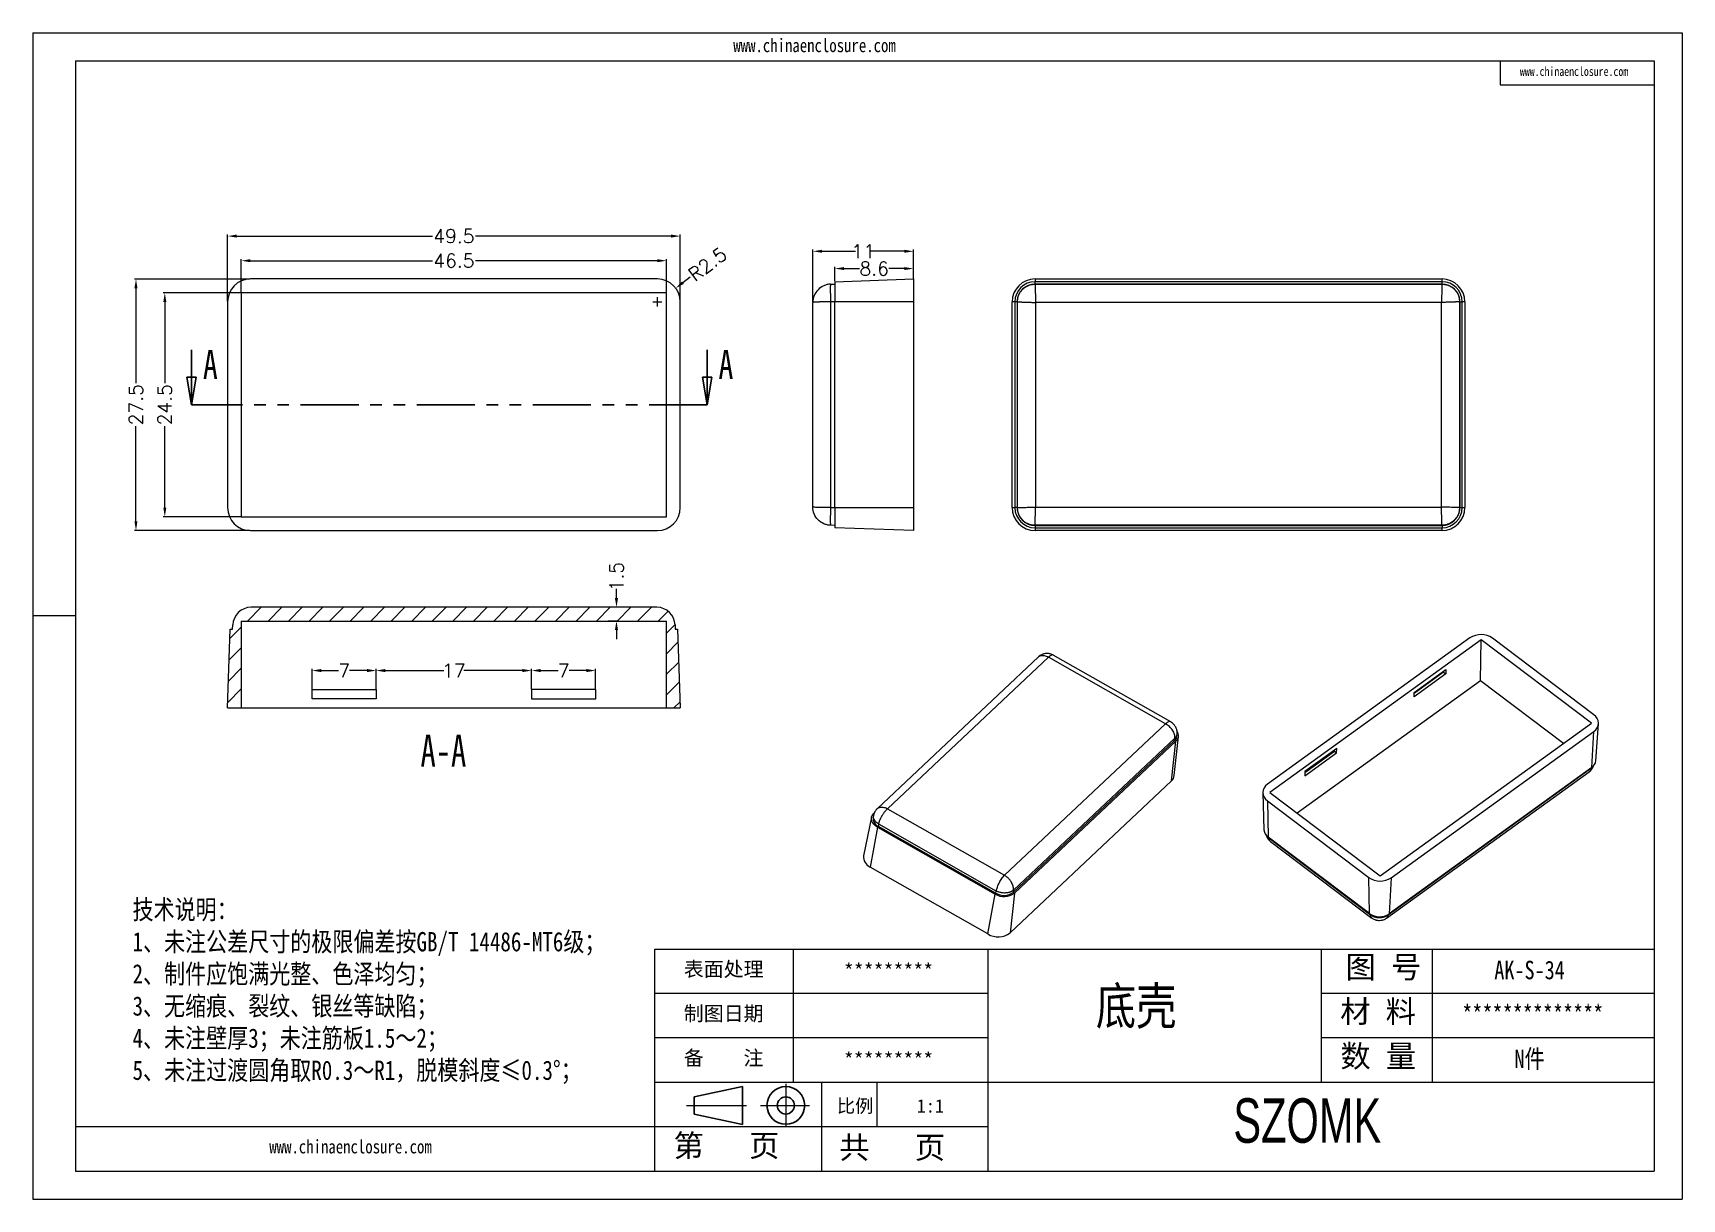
# Model space of a CAD drawing. Header units: inches. Extents: x 2844 to 3230, y 889 to 1017.
# Drawn here: x 2844.2 to 3024.5, y 889.4 to 1016.9 of the extents above; entities that cross this region are included whole.
import ezdxf

# ---------------------------------------------------------------- set-up
doc = ezdxf.new("R2010")
doc.units = ezdxf.units.IN
doc.linetypes.add('CENTER2', pattern=[28.575, 19.05, -3.175, 3.175, -3.175])
doc.linetypes.add('PHANTOM', pattern=[12.7, 6.35, -1.27, 1.27, -1.27, 1.27, -1.27])
doc.layers.add('文字', color=81, linetype='Continuous')
for name, color, linetype, lineweight in [('粗实线', 7, 'Continuous', 30), ('细实线', 3, 'Continuous', 9), ('细点划线', 2, 'CENTER2', 9)]:
    doc.layers.add(name, color=color, linetype=linetype, lineweight=lineweight)
doc.styles.add('SLDTEXTSTYLE0', font='TXT', dxfattribs={"width": 0.75})
doc.styles.add('SLDTEXTSTYLE3', font='TXT', dxfattribs={"width": 0.7})
doc.styles.get("Standard").update_dxf_attribs({"font": 'txt', "bigfont": 'gbcbig.shx'})
doc.styles.add('宋体', font='', dxfattribs={"width": 0.8, "height": 3.5})
doc.styles.add('长仿宋', font='', dxfattribs={"width": 0.7, "height": 4})
doc.styles.get('宋体').set_extended_font_data('SimSun')
doc.styles.get('长仿宋').set_extended_font_data('SimSun')
doc.dimstyles.new('1.5', dxfattribs={"dimtxt": 1.5, "dimasz": 1, "dimexe": 0.18, "dimexo": 0.0625, "dimgap": 0.1, "dimtad": 0, "dimzin": 12, "dimdsep": 46, "dimtxsty": 'Standard', "dimcen": 0.5, "dimclrd": 3, "dimclre": 3, "dimadec": 0, "dimazin": 0, "dimtfac": 1, "dimtofl": 0, "dimtmove": 0, "dimatfit": 3, "dimfxl": 1, "dimtolj": 1, "dimtzin": 0, "dimarcsym": 0})

# ---------------------------------------------------------------- blocks, each defined once
blk = doc.blocks.new('_CLOSED')
at = {"color": 0, "linetype": 'ByBlock', "lineweight": -2}
for p, q in [((-1, 0.166667), (0, 0)), ((-1, 0.166667), (-1, -0.166667)), ((0, 0), (-1, -0.166667)), ((0, 0), (-1, 0))]:
    blk.add_line(p, q, dxfattribs=at)
blk = doc.blocks.new('*D158')
at = {"color": 3, "lineweight": -2}
for p, q in [((2865.49, 987.6), (2865.49, 994.9)), ((2866.49, 994.72), (2887.89, 994.72)), ((2913.99, 994.72), (2892.59, 994.72)), ((2914.99, 987.6), (2914.99, 994.9))]:
    blk.add_line(p, q, dxfattribs=at)
at = {"color": 3}
for points in [[(2866.49, 994.89), (2866.49, 994.56), (2865.49, 994.72)], [(2913.99, 994.89), (2913.99, 994.56), (2914.99, 994.72)]]:
    blk.add_solid(points, dxfattribs=at)
at = {"layer": 'Defpoints', "color": 0}
for p in [(2914.99, 994.72), (2865.49, 987.53), (2914.99, 987.53)]:
    blk.add_point(p, dxfattribs=at)
at = {"color": 0, "insert": (2890.24, 994.72), "char_height": 1.5, "attachment_point": 5}
blk.add_mtext('\\A1;49.5', dxfattribs=at)
blk = doc.blocks.new('*D159')
at = {"color": 3, "lineweight": -2}
for p, q in [((2866.99, 988.6), (2866.99, 992.21)), ((2867.99, 992.03), (2887.89, 992.03)), ((2912.49, 992.03), (2892.59, 992.03)), ((2913.49, 988.6), (2913.49, 992.21))]:
    blk.add_line(p, q, dxfattribs=at)
at = {"color": 3}
for points in [[(2867.99, 992.2), (2867.99, 991.87), (2866.99, 992.03)], [(2912.49, 992.2), (2912.49, 991.87), (2913.49, 992.03)]]:
    blk.add_solid(points, dxfattribs=at)
at = {"layer": 'Defpoints', "color": 0}
for p in [(2913.49, 992.03), (2866.99, 988.53), (2913.49, 988.53)]:
    blk.add_point(p, dxfattribs=at)
at = {"color": 0, "insert": (2890.24, 992.03), "char_height": 1.5, "attachment_point": 5}
blk.add_mtext('\\A1;46.5', dxfattribs=at)
blk = doc.blocks.new('*D160')
at = {"color": 3, "lineweight": -2}
for p, q in [((2866.93, 988.53), (2858.45, 988.53)), ((2858.63, 987.53), (2858.63, 978.63)), ((2858.63, 965.03), (2858.63, 973.93)), ((2866.93, 964.03), (2858.45, 964.03))]:
    blk.add_line(p, q, dxfattribs=at)
at = {"color": 3}
for points in [[(2858.47, 987.53), (2858.8, 987.53), (2858.63, 988.53)], [(2858.47, 965.03), (2858.8, 965.03), (2858.63, 964.03)]]:
    blk.add_solid(points, dxfattribs=at)
at = {"layer": 'Defpoints', "color": 0}
for p in [(2866.99, 988.53), (2858.63, 964.03), (2866.99, 964.03)]:
    blk.add_point(p, dxfattribs=at)
at = {"color": 0, "insert": (2858.63, 976.28), "char_height": 1.5, "attachment_point": 5, "rotation": 90}
blk.add_mtext('\\A1;24.5', dxfattribs=at)
blk = doc.blocks.new('*D161')
at = {"color": 3, "lineweight": -2}
for p, q in [((2867.93, 990.03), (2855.3, 990.03)), ((2855.48, 989.03), (2855.48, 978.63)), ((2855.48, 963.53), (2855.48, 973.93)), ((2867.93, 962.53), (2855.3, 962.53))]:
    blk.add_line(p, q, dxfattribs=at)
at = {"color": 3}
for points in [[(2855.31, 989.03), (2855.64, 989.03), (2855.48, 990.03)], [(2855.31, 963.53), (2855.64, 963.53), (2855.48, 962.53)]]:
    blk.add_solid(points, dxfattribs=at)
at = {"layer": 'Defpoints', "color": 0}
for p in [(2855.48, 990.03), (2867.99, 990.03), (2867.99, 962.53)]:
    blk.add_point(p, dxfattribs=at)
at = {"color": 0, "insert": (2855.48, 976.28), "char_height": 1.5, "attachment_point": 5, "rotation": 90}
blk.add_mtext('\\A1;27.5', dxfattribs=at)
blk = doc.blocks.new('*D163')
at = {"color": 3, "lineweight": -2}
for p, q in [((2916.09, 990.23), (2915.29, 989.63)), ((2911.99, 987.53), (2912.99, 987.53)), ((2912.49, 987.03), (2912.49, 988.03))]:
    blk.add_line(p, q, dxfattribs=at)
at = {"color": 3}
blk.add_solid([(2915.19, 989.77), (2915.39, 989.5), (2914.49, 989.03)], dxfattribs=at)
at = {"layer": 'Defpoints', "color": 0}
for p in [(2914.49, 989.03), (2912.49, 987.53)]:
    blk.add_point(p, dxfattribs=at)
at = {"color": 0, "insert": (2917.97, 991.64), "char_height": 1.5, "attachment_point": 5, "rotation": 36.8891}
blk.add_mtext('\\A1;R2.5', dxfattribs=at)
blk = doc.blocks.new('*D164')
at = {"color": 3, "lineweight": -2}
for p, q in [((2929.5, 987.53), (2929.5, 993.24)), ((2930.5, 993.06), (2934.15, 993.06)), ((2939.5, 993.06), (2935.85, 993.06)), ((2940.5, 990.1), (2940.5, 993.24))]:
    blk.add_line(p, q, dxfattribs=at)
at = {"color": 3}
for points in [[(2930.5, 993.23), (2930.5, 992.9), (2929.5, 993.06)], [(2939.5, 993.23), (2939.5, 992.9), (2940.5, 993.06)]]:
    blk.add_solid(points, dxfattribs=at)
at = {"layer": 'Defpoints', "color": 0}
for p in [(2940.5, 993.06), (2940.5, 990.03), (2929.5, 987.47)]:
    blk.add_point(p, dxfattribs=at)
at = {"color": 0, "insert": (2935, 993.06), "char_height": 1.5, "attachment_point": 5}
blk.add_mtext('\\A1;11', dxfattribs=at)
blk = doc.blocks.new('*D165')
at = {"color": 3, "lineweight": -2}
for p, q in [((2931.9, 989.8), (2931.9, 991.35)), ((2932.9, 991.17), (2934.6, 991.17)), ((2939.5, 991.17), (2937.8, 991.17)), ((2940.5, 990.1), (2940.5, 991.35))]:
    blk.add_line(p, q, dxfattribs=at)
at = {"color": 3}
for points in [[(2932.9, 991.34), (2932.9, 991.01), (2931.9, 991.17)], [(2939.5, 991.34), (2939.5, 991.01), (2940.5, 991.17)]]:
    blk.add_solid(points, dxfattribs=at)
at = {"layer": 'Defpoints', "color": 0}
for p in [(2931.9, 991.17), (2940.5, 990.03), (2931.9, 989.73)]:
    blk.add_point(p, dxfattribs=at)
at = {"color": 0, "insert": (2936.2, 991.17), "char_height": 1.5, "attachment_point": 5}
blk.add_mtext('\\A1;8.6', dxfattribs=at)
blk = doc.blocks.new('*D166')
at = {"color": 3, "lineweight": -2}
for p, q in [((2881.74, 945.2), (2881.74, 947.4)), ((2882.74, 947.22), (2889.14, 947.22)), ((2897.74, 947.22), (2891.34, 947.22)), ((2898.74, 945.2), (2898.74, 947.4))]:
    blk.add_line(p, q, dxfattribs=at)
at = {"color": 3}
for points in [[(2882.74, 947.39), (2882.74, 947.05), (2881.74, 947.22)], [(2897.74, 947.39), (2897.74, 947.05), (2898.74, 947.22)]]:
    blk.add_solid(points, dxfattribs=at)
at = {"layer": 'Defpoints', "color": 0}
for p in [(2898.74, 947.22), (2881.74, 945.14), (2898.74, 945.14)]:
    blk.add_point(p, dxfattribs=at)
at = {"color": 0, "insert": (2890.24, 947.22), "char_height": 1.5, "attachment_point": 5}
blk.add_mtext('\\A1;17', dxfattribs=at)
blk = doc.blocks.new('*D167')
at = {"color": 3, "lineweight": -2}
for p, q in [((2874.74, 945.2), (2874.74, 947.4)), ((2875.74, 947.22), (2877.64, 947.22)), ((2880.74, 947.22), (2878.84, 947.22)), ((2881.74, 945.2), (2881.74, 947.4))]:
    blk.add_line(p, q, dxfattribs=at)
at = {"color": 3}
for points in [[(2875.74, 947.39), (2875.74, 947.05), (2874.74, 947.22)], [(2880.74, 947.39), (2880.74, 947.05), (2881.74, 947.22)]]:
    blk.add_solid(points, dxfattribs=at)
at = {"layer": 'Defpoints', "color": 0}
for p in [(2874.74, 947.22), (2874.74, 945.14), (2881.74, 945.14)]:
    blk.add_point(p, dxfattribs=at)
at = {"color": 0, "insert": (2878.24, 947.22), "char_height": 1.5, "attachment_point": 5}
blk.add_mtext('\\A1;7', dxfattribs=at)
blk = doc.blocks.new('*D168')
at = {"color": 3, "lineweight": -2}
for p, q in [((2898.74, 945.2), (2898.74, 947.4)), ((2899.74, 947.22), (2901.64, 947.22)), ((2904.74, 947.22), (2902.84, 947.22)), ((2905.74, 945.2), (2905.74, 947.4))]:
    blk.add_line(p, q, dxfattribs=at)
at = {"color": 3}
for points in [[(2899.74, 947.39), (2899.74, 947.05), (2898.74, 947.22)], [(2904.74, 947.39), (2904.74, 947.05), (2905.74, 947.22)]]:
    blk.add_solid(points, dxfattribs=at)
at = {"layer": 'Defpoints', "color": 0}
for p in [(2905.74, 947.22), (2898.74, 945.14), (2905.74, 945.14)]:
    blk.add_point(p, dxfattribs=at)
at = {"color": 0, "insert": (2902.24, 947.22), "char_height": 1.5, "attachment_point": 5}
blk.add_mtext('\\A1;7', dxfattribs=at)
blk = doc.blocks.new('*D169')
at = {"color": 3, "lineweight": -2}
for p, q in [((2908.02, 955.14), (2908.02, 956.14)), ((2907.96, 954.14), (2907.84, 954.14)), ((2907.12, 952.64), (2908.2, 952.64)), ((2908.02, 951.64), (2908.02, 950.64))]:
    blk.add_line(p, q, dxfattribs=at)
at = {"color": 3}
for points in [[(2907.85, 955.14), (2908.19, 955.14), (2908.02, 954.14)], [(2907.85, 951.64), (2908.19, 951.64), (2908.02, 952.64)]]:
    blk.add_solid(points, dxfattribs=at)
at = {"layer": 'Defpoints', "color": 0}
for p in [(2908.02, 954.14), (2908.02, 954.14), (2907.06, 952.64)]:
    blk.add_point(p, dxfattribs=at)
at = {"color": 0, "insert": (2908.02, 957.49), "char_height": 1.5, "attachment_point": 5, "rotation": 90}
blk.add_mtext('\\A1;1.5', dxfattribs=at)

msp = doc.modelspace()

# ---------------------------------------------------------------- hatches: boundary and pattern name
at = {"linetype": 'Continuous', "lineweight": 0}
h = msp.add_hatch(dxfattribs=at)
h.set_pattern_fill('ANSI31', color=4, scale=0.5, style=0)
edge = h.paths.add_edge_path(flags=0)
edge.add_arc((2912.429, 952.136), 2, 2, 90)
edge.add_line((2912.429, 954.136), (2868.06, 954.136))
edge.add_arc((2868.06, 952.136), 2, 90, 178)
edge.add_line((2866.062, 952.205), (2866.045, 951.727))
edge.add_line((2866.045, 951.727), (2865.795, 951.736))
edge.add_line((2865.795, 951.736), (2865.495, 943.136))
edge.add_line((2865.495, 943.136), (2866.995, 943.136))
edge.add_line((2866.995, 943.136), (2866.995, 952.636))
edge.add_line((2866.995, 952.636), (2913.495, 952.636))
edge.add_line((2913.495, 952.636), (2913.495, 943.136))
edge.add_line((2913.495, 943.136), (2914.995, 943.136))
edge.add_line((2914.995, 943.136), (2914.694, 951.736))
edge.add_line((2914.694, 951.736), (2914.444, 951.727))
edge.add_line((2914.444, 951.727), (2914.428, 952.205))

# ---------------------------------------------------------------- linework, layer by layer
for p, q in [((2844.217, 1016.932), (3024.531, 1016.932)), ((2844.217, 1016.932), (2844.217, 889.437)), ((3024.531, 1016.932), (3024.531, 889.437)), ((2848.883, 1013.897), (3021.496, 1013.897)), ((2848.883, 1013.897), (2848.883, 892.473)), ((3004.631, 1013.897), (3004.631, 1011.262)), ((3021.496, 1013.897), (3021.496, 892.473)), ((3004.631, 1011.262), (3021.496, 1011.262)), ((2848.883, 953.185), (2844.217, 953.185)), ((2844.217, 948.463), (2844.217, 889.437)), ((2912.214, 892.473), (2912.214, 916.758)), ((2912.214, 916.758), (3021.496, 916.758)), ((2927.392, 902.187), (2927.392, 916.758)), ((2912.214, 897.33), (2848.883, 897.33)), ((2848.883, 892.473), (3021.496, 892.473)), ((2844.217, 889.437), (3024.531, 889.437)), ((2844.217, 889.437), (2927.696, 889.437))]:
    msp.add_line(p, q)
at = {"color": 7, "linetype": 'Continuous', "lineweight": 15}
for p, q in [((2912.495, 990.033), (2867.995, 990.033)), ((2931.896, 989.733), (2940.496, 990.033)), ((2940.496, 990.033), (2940.496, 987.533)), ((2953.787, 990.033), (2998.287, 990.033)), ((2953.787, 990.033), (2953.787, 989.733)), ((2998.287, 989.733), (2998.287, 990.033)), ((2866.995, 988.533), (2866.995, 964.033)), ((2913.495, 988.533), (2866.995, 988.533)), ((2913.495, 964.033), (2913.495, 988.533)), ((2931.427, 989.466), (2931.896, 989.482)), ((2931.896, 989.733), (2931.896, 987.533)), ((2998.287, 989.733), (2953.787, 989.733)), ((2953.787, 989.483), (2953.787, 989.733)), ((2953.787, 989.483), (2953.787, 989.466)), ((2998.287, 989.483), (2953.787, 989.483)), ((2953.787, 989.466), (2998.287, 989.466)), ((2998.287, 989.483), (2998.287, 989.733)), ((2998.287, 989.466), (2998.287, 989.483)), ((2865.495, 987.533), (2865.495, 965.033)), ((2914.995, 965.033), (2914.995, 987.533)), ((2929.496, 965.099), (2929.496, 987.467)), ((2931.427, 987.533), (2931.427, 965.033)), ((2940.496, 987.533), (2931.896, 987.533)), ((2931.896, 965.033), (2931.896, 987.533)), ((2940.496, 987.533), (2940.496, 965.033)), ((2951.287, 965.033), (2951.287, 987.533)), ((2951.588, 987.533), (2951.287, 987.533)), ((2951.588, 987.533), (2951.588, 965.033)), ((2951.837, 987.533), (2951.588, 987.533)), ((2951.854, 987.533), (2951.837, 987.533)), ((2951.837, 987.533), (2951.837, 965.033)), ((2951.854, 965.033), (2951.854, 987.533)), ((2953.853, 987.467), (2953.853, 965.099)), ((2998.222, 987.467), (2953.853, 987.467)), ((2998.222, 965.099), (2998.222, 987.467)), ((3000.22, 987.533), (3000.22, 965.033)), ((3000.237, 987.533), (3000.22, 987.533)), ((3000.237, 965.033), (3000.237, 987.533)), ((3000.237, 987.533), (3000.487, 987.533)), ((3000.487, 965.033), (3000.487, 987.533)), ((3000.787, 987.533), (3000.487, 987.533)), ((3000.787, 987.533), (3000.787, 965.033)), ((2931.896, 965.033), (2940.496, 965.033)), ((2931.896, 965.033), (2931.896, 962.833)), ((2940.496, 965.033), (2940.496, 962.533)), ((2951.287, 965.033), (2951.588, 965.033)), ((2951.837, 965.033), (2951.588, 965.033)), ((2951.837, 965.033), (2951.854, 965.033)), ((2953.853, 965.099), (2998.222, 965.099)), ((3000.22, 965.033), (3000.237, 965.033)), ((3000.237, 965.033), (3000.487, 965.033)), ((3000.487, 965.033), (3000.787, 965.033)), ((2866.995, 964.033), (2913.495, 964.033)), ((2931.896, 963.083), (2931.427, 963.1)), ((2998.287, 963.1), (2953.787, 963.1)), ((2953.787, 963.1), (2953.787, 963.083)), ((2953.787, 963.083), (2998.287, 963.083)), ((2953.787, 963.083), (2953.787, 962.833)), ((2998.287, 963.083), (2998.287, 963.1)), ((2998.287, 963.083), (2998.287, 962.833)), ((2867.995, 962.533), (2912.495, 962.533)), ((2940.496, 962.533), (2931.896, 962.833)), ((2953.787, 962.833), (2953.787, 962.533)), ((2953.787, 962.833), (2998.287, 962.833)), ((2998.287, 962.533), (2953.787, 962.533)), ((2998.287, 962.533), (2998.287, 962.833)), ((2912.429, 954.136), (2868.06, 954.136)), ((2866.045, 951.727), (2866.062, 952.205)), ((2866.995, 952.636), (2913.495, 952.636)), ((2866.995, 952.636), (2866.995, 943.136)), ((2913.495, 943.136), (2913.495, 952.636)), ((2914.428, 952.205), (2914.444, 951.727)), ((2865.495, 943.136), (2865.795, 951.736)), ((2865.795, 951.736), (2866.045, 951.727)), ((2865.795, 951.736), (2866.045, 951.736)), ((2914.444, 951.727), (2914.694, 951.736)), ((2914.444, 951.736), (2914.694, 951.736)), ((2914.694, 951.736), (2914.995, 943.136)), ((3001.346, 950.788), (2979.207, 934.796)), ((3002.582, 950.589), (2979.448, 933.879)), ((3002.495, 946.107), (3002.582, 950.589)), ((3014.644, 941.479), (3002.582, 950.589)), ((3014.898, 942.39), (3003.82, 950.757)), ((2954.183, 948.728), (2936.528, 932.113)), ((2955.267, 948.672), (2937.668, 932.11)), ((2968.055, 941.401), (2955.267, 948.672)), ((2968.623, 941.612), (2955.779, 948.915)), ((2998.708, 946.861), (2995.225, 944.345)), ((2998.462, 947.047), (2995.232, 944.714)), ((2995.234, 944.817), (2998.717, 947.332)), ((2998.464, 947.15), (2998.462, 947.047)), ((2998.462, 947.047), (2998.708, 946.861)), ((2998.717, 947.332), (2998.708, 946.861)), ((2874.745, 945.136), (2881.745, 945.136)), ((2874.745, 944.136), (2874.745, 945.136)), ((2881.745, 945.136), (2881.745, 944.136)), ((2898.745, 945.136), (2898.745, 944.136)), ((2905.745, 945.136), (2898.745, 945.136)), ((2905.745, 944.136), (2905.745, 945.136)), ((3002.495, 946.107), (2982.439, 931.62)), ((3011.567, 939.256), (3002.495, 946.107)), ((2865.495, 943.136), (2866.995, 943.136)), ((2866.995, 943.136), (2913.495, 943.136)), ((2881.745, 944.136), (2874.745, 944.136)), ((2898.745, 944.136), (2905.745, 944.136)), ((2913.495, 943.136), (2914.995, 943.136)), ((2995.225, 944.345), (2995.234, 944.817)), ((2950.456, 924.839), (2968.055, 941.401)), ((2991.51, 924.769), (3014.644, 941.479)), ((3015.114, 937.361), (3015.402, 941.408)), ((2951.398, 922.967), (2969.05, 939.578)), ((2969.077, 939.82), (2951.425, 923.21)), ((2951.542, 922.89), (2969.193, 939.501)), ((2968.709, 935.147), (2969.193, 939.501)), ((2969.015, 935.734), (2969.462, 940.018)), ((2969.05, 939.578), (2969.077, 939.82)), ((2969.05, 939.578), (2969.193, 939.501)), ((2969.288, 940.036), (2969.315, 940.291)), ((2992.746, 924.57), (3014.885, 940.562)), ((3014.659, 936.616), (3014.885, 940.562)), ((2983.285, 935.72), (2986.768, 938.236)), ((2983.292, 936.089), (2986.522, 938.422)), ((2986.777, 938.708), (2983.294, 936.192)), ((2986.522, 938.422), (2986.523, 938.525)), ((2986.522, 938.422), (2986.768, 938.236)), ((2986.768, 938.236), (2986.777, 938.708)), ((2983.294, 936.192), (2983.285, 935.72)), ((2992.218, 920.141), (3014.362, 936.137)), ((2992.384, 920.502), (3014.524, 936.494)), ((3014.659, 936.616), (2992.52, 920.625)), ((3014.364, 936.14), (3014.354, 936.132)), ((2968.709, 935.147), (2951.057, 918.536)), ((2978.688, 933.851), (2978.82, 929.795)), ((2979.194, 932.968), (2990.271, 924.601)), ((2979.194, 932.968), (2979.265, 929.019)), ((2979.448, 933.879), (2991.51, 924.769)), ((2935.906, 931.19), (2935.043, 926.97)), ((2936.129, 931.406), (2936.077, 931.155)), ((2936.229, 931.695), (2936.164, 931.634)), ((2936.69, 930.43), (2936.647, 930.187)), ((2949.553, 923.116), (2936.69, 930.43)), ((2937.668, 932.11), (2950.456, 924.839)), ((2936.549, 930.098), (2935.773, 925.729)), ((2936.647, 930.187), (2936.549, 930.098)), ((2936.549, 930.098), (2949.412, 922.784)), ((2936.647, 930.187), (2949.51, 922.873)), ((2990.343, 920.652), (2979.265, 929.019)), ((2979.393, 928.893), (2990.471, 920.526)), ((2979.542, 928.529), (2990.625, 920.158)), ((2948.637, 918.415), (2935.773, 925.729)), ((2990.343, 920.652), (2990.271, 924.601)), ((2992.746, 924.57), (2992.52, 920.625)), ((2948.637, 918.415), (2949.412, 922.784)), ((2949.51, 922.873), (2949.412, 922.784)), ((2949.51, 922.873), (2949.553, 923.116)), ((2951.542, 922.89), (2951.057, 918.536)), ((2951.425, 923.21), (2951.398, 922.967)), ((2951.398, 922.967), (2951.542, 922.89)), ((2990.618, 920.165), (2990.61, 920.172))]:
    msp.add_line(p, q, dxfattribs=at)
at = {"color": 8, "linetype": 'Continuous', "lineweight": 15}
for p, q in [((2931.896, 987.533), (2931.427, 987.533)), ((2931.427, 965.033), (2931.896, 965.033)), ((3014.524, 936.494), (3014.525, 936.519)), ((2936.192, 931.617), (2936.164, 931.634)), ((2979.393, 928.922), (2979.393, 928.893)), ((2990.471, 920.526), (2990.47, 920.566)), ((2992.387, 920.539), (2992.384, 920.502))]:
    msp.add_line(p, q, dxfattribs=at)
at = {"color": 7, "linetype": 'Continuous', "lineweight": 30}
for p, q in [((2861.555, 982.283), (2861.555, 976.283)), ((2917.929, 982.283), (2917.929, 976.283))]:
    msp.add_line(p, q, dxfattribs=at)
at = {"color": 1, "linetype": 'PHANTOM', "lineweight": 30}
msp.add_line((2917.929, 976.283), (2861.555, 976.283), dxfattribs=at)
at = {"color": 7, "linetype": 'Continuous', "lineweight": 15, "flags": 128}
msp.add_lwpolyline([(2936.549, 930.098), (2936.378, 930.208), (2936.23, 930.333), (2936.105, 930.469), (2936.007, 930.615), (2935.938, 930.767), (2935.899, 930.922), (2935.891, 931.077), (2935.915, 931.228), (2935.969, 931.374), (2936.052, 931.51), (2936.164, 931.634)], dxfattribs=at)
at = {"color": 7, "linetype": 'Continuous', "lineweight": 15}
for centre, radius, start, end in [((2867.995, 987.533), 2.5, 90, 180), ((2912.495, 987.533), 2.5, 0, 90), ((2953.787, 987.533), 2.5, 90, 180), ((2998.287, 987.533), 2.5, 0, 90), ((2953.787, 987.533), 2.2, 90, 180), ((2953.787, 987.533), 1.95, 90, 180), ((2998.287, 987.533), 2.2, 0, 90), ((2998.287, 987.533), 1.95, 0, 90), ((2867.995, 965.033), 2.5, 180, 270), ((2912.495, 965.033), 2.5, 270, 0), ((2953.787, 965.033), 2.5, 180, 270), ((2953.787, 965.033), 2.2, 180, 270), ((2953.787, 965.033), 1.95, 180, 270), ((2998.287, 965.033), 1.95, 270, 0), ((2998.287, 965.033), 2.5, 270, 0), ((2998.287, 965.033), 2.2, 270, 0), ((2868.06, 952.136), 2, 90, 178), ((2912.429, 952.136), 2, 2, 90), ((3002.56, 948.967), 2.189, 54.85306, 123.70159), ((3014.313, 941.48), 1.082, 301.94333, 57.24688), ((2968.561, 940.123), 0.732, 311.85254, 353.16302), ((2968.65, 940.108), 0.814, 311.86448, 34.93163), ((3014.104, 937.466), 1.015, 303.15184, 354.05845), ((2968.084, 935.845), 0.938, 311.82976, 353.1858), ((2979.779, 933.878), 1.082, 121.94333, 237.24688), ((2937.025, 931.061), 0.953, 174.36723, 246.60869), ((2979.842, 929.865), 1.024, 183.8999, 235.70693), ((2936.246, 926.843), 1.21, 173.9723, 247.00362), ((2991.531, 926.391), 2.189, 234.85306, 303.70159), ((2950.398, 924.426), 1.915, 239.02098, 306.68155), ((2950.384, 924.329), 1.698, 239.02098, 306.68155), ((2991.451, 922.221), 1.921, 234.74844, 303.80622), ((2949.758, 920.265), 2.163, 238.77744, 306.9251)]:
    msp.add_arc(centre, radius, start, end, dxfattribs=at)
for points, knots in [([(2931.427, 989.466), (2931.363, 989.464), (2931.299, 989.458), (2931.172, 989.442), (2931.109, 989.43), (2930.922, 989.387), (2930.8, 989.346), (2930.449, 989.19), (2930.236, 989.041), (2929.88, 988.672), (2929.738, 988.454), (2929.546, 987.979), (2929.496, 987.723), (2929.496, 987.467)], [0, 0, 0, 0, 0.0625, 0.0625, 0.125, 0.125, 0.25, 0.25, 0.5, 0.5, 0.75, 0.75, 1, 1, 1, 1]), ([(2931.427, 989.466), (2931.425, 989.465), (2931.422, 989.463), (2931.417, 989.446), (2931.413, 989.42), (2931.41, 989.383), (2931.407, 989.338), (2931.404, 989.284), (2931.402, 989.221), (2931.401, 989.151), (2931.4, 989.074), (2931.399, 988.99), (2931.399, 988.875), (2931.399, 988.72), (2931.402, 988.516), (2931.405, 988.292), (2931.411, 988.051), (2931.418, 987.796), (2931.424, 987.621), (2931.427, 987.533)], [0, 0, 0, 0, 0.047736, 0.0950154, 0.141839, 0.1882078, 0.2341226, 0.2795842, 0.3245935, 0.3691514, 0.4132588, 0.4569166, 0.5001256, 0.5796437, 0.6606725, 0.7432173, 0.8272833, 0.9128758, 1, 1, 1, 1]), ([(2951.854, 987.533), (2951.855, 987.581), (2951.857, 987.677), (2951.874, 987.82), (2951.9, 987.96), (2951.937, 988.096), (2951.982, 988.227), (2952.036, 988.354), (2952.099, 988.476), (2952.169, 988.592), (2952.246, 988.701), (2952.33, 988.804), (2952.445, 988.927), (2952.6, 989.064), (2952.804, 989.202), (2953.028, 989.316), (2953.269, 989.4), (2953.524, 989.455), (2953.699, 989.462), (2953.787, 989.466)], [0, 0, 0, 0, 0.047736, 0.0950154, 0.141839, 0.1882078, 0.2341226, 0.2795842, 0.3245935, 0.3691514, 0.4132588, 0.4569166, 0.5001256, 0.5796437, 0.6606725, 0.7432173, 0.8272833, 0.9128758, 1, 1, 1, 1]), ([(2953.787, 989.466), (2953.787, 989.463), (2953.788, 989.458), (2953.788, 989.436), (2953.789, 989.404), (2953.791, 989.36), (2953.793, 989.305), (2953.795, 989.238), (2953.797, 989.16), (2953.8, 989.07), (2953.804, 988.969), (2953.807, 988.859), (2953.811, 988.734), (2953.816, 988.591), (2953.822, 988.42), (2953.828, 988.222), (2953.836, 987.995), (2953.844, 987.74), (2953.85, 987.56), (2953.853, 987.467)], [0, 0, 0, 0, 0.04740444, 0.0953848, 0.14394135, 0.19307435, 0.24278406, 0.29307073, 0.34393459, 0.39537587, 0.44739479, 0.49999157, 0.55183774, 0.61021425, 0.67511983, 0.74655299, 0.82451202, 0.90899504, 1, 1, 1, 1]), ([(2998.287, 989.466), (2998.287, 989.464), (2998.287, 989.458), (2998.286, 989.442), (2998.286, 989.43), (2998.285, 989.387), (2998.283, 989.346), (2998.278, 989.19), (2998.273, 989.041), (2998.261, 988.672), (2998.254, 988.454), (2998.238, 987.979), (2998.23, 987.723), (2998.222, 987.467)], [0, 0, 0, 0, 0.0625, 0.0625, 0.125, 0.125, 0.25, 0.25, 0.5, 0.5, 0.75, 0.75, 1, 1, 1, 1]), ([(2998.287, 989.466), (2998.336, 989.465), (2998.432, 989.463), (2998.574, 989.446), (2998.714, 989.42), (2998.85, 989.383), (2998.982, 989.338), (2999.109, 989.284), (2999.23, 989.221), (2999.346, 989.151), (2999.455, 989.074), (2999.558, 988.99), (2999.681, 988.875), (2999.818, 988.72), (2999.957, 988.516), (3000.07, 988.292), (3000.155, 988.051), (3000.21, 987.796), (3000.217, 987.621), (3000.22, 987.533)], [0, 0, 0, 0, 0.047736, 0.0950154, 0.141839, 0.1882078, 0.2341226, 0.2795842, 0.3245935, 0.3691514, 0.4132588, 0.4569166, 0.5001256, 0.5796437, 0.6606725, 0.7432173, 0.8272833, 0.9128758, 1, 1, 1, 1]), ([(2931.427, 987.533), (2931.378, 987.533), (2931.281, 987.533), (2931.135, 987.532), (2930.989, 987.531), (2930.844, 987.529), (2930.702, 987.528), (2930.562, 987.525), (2930.427, 987.523), (2930.297, 987.52), (2930.173, 987.517), (2930.057, 987.513), (2929.946, 987.509), (2929.838, 987.504), (2929.734, 987.498), (2929.639, 987.492), (2929.562, 987.484), (2929.507, 987.476), (2929.5, 987.47), (2929.496, 987.467)], [0, 0, 0, 0, 0.0474044, 0.0953848, 0.1439413, 0.1930743, 0.2427841, 0.2930707, 0.3439346, 0.3953759, 0.4473948, 0.4999916, 0.5518377, 0.6102143, 0.6751198, 0.746553, 0.824512, 0.908995, 1, 1, 1, 1]), ([(2951.854, 987.533), (2951.857, 987.533), (2951.862, 987.533), (2951.884, 987.532), (2951.916, 987.531), (2951.96, 987.529), (2952.015, 987.528), (2952.082, 987.525), (2952.16, 987.523), (2952.25, 987.52), (2952.351, 987.517), (2952.462, 987.513), (2952.586, 987.509), (2952.73, 987.504), (2952.9, 987.498), (2953.098, 987.492), (2953.325, 987.484), (2953.58, 987.476), (2953.76, 987.47), (2953.853, 987.467)], [0, 0, 0, 0, 0.0474068, 0.0953891, 0.1439469, 0.1930807, 0.2427907, 0.2930771, 0.3439402, 0.3953801, 0.4473972, 0.4999916, 0.5518429, 0.6102228, 0.6751301, 0.7465632, 0.8245205, 0.9090002, 1, 1, 1, 1]), ([(3000.22, 987.533), (3000.218, 987.533), (3000.212, 987.533), (3000.19, 987.532), (3000.158, 987.531), (3000.114, 987.529), (3000.059, 987.528), (2999.992, 987.525), (2999.914, 987.523), (2999.824, 987.52), (2999.724, 987.517), (2999.613, 987.513), (2999.488, 987.509), (2999.345, 987.504), (2999.175, 987.498), (2998.976, 987.492), (2998.749, 987.484), (2998.495, 987.476), (2998.315, 987.47), (2998.222, 987.467)], [0, 0, 0, 0, 0.0474044, 0.0953848, 0.1439413, 0.1930743, 0.2427841, 0.2930707, 0.3439346, 0.3953759, 0.4473948, 0.4999916, 0.5518377, 0.6102143, 0.6751198, 0.746553, 0.824512, 0.908995, 1, 1, 1, 1]), ([(2931.427, 965.033), (2931.363, 965.033), (2931.299, 965.033), (2931.172, 965.034), (2931.109, 965.034), (2930.922, 965.035), (2930.8, 965.037), (2930.449, 965.042), (2930.236, 965.047), (2929.88, 965.059), (2929.738, 965.066), (2929.546, 965.082), (2929.496, 965.09), (2929.496, 965.099)], [0, 0, 0, 0, 0.0625, 0.0625, 0.125, 0.125, 0.25, 0.25, 0.5, 0.5, 0.75, 0.75, 1, 1, 1, 1]), ([(2931.427, 963.1), (2931.363, 963.102), (2931.299, 963.107), (2931.172, 963.124), (2931.109, 963.136), (2930.922, 963.179), (2930.8, 963.219), (2930.449, 963.376), (2930.236, 963.525), (2929.88, 963.893), (2929.738, 964.112), (2929.546, 964.587), (2929.496, 964.843), (2929.496, 965.099)], [0, 0, 0, 0, 0.0625, 0.0625, 0.125, 0.125, 0.25, 0.25, 0.5, 0.5, 0.75, 0.75, 1, 1, 1, 1]), ([(2931.427, 965.033), (2931.425, 964.985), (2931.422, 964.889), (2931.417, 964.746), (2931.413, 964.606), (2931.41, 964.47), (2931.407, 964.338), (2931.404, 964.211), (2931.402, 964.09), (2931.401, 963.974), (2931.4, 963.865), (2931.399, 963.762), (2931.399, 963.639), (2931.399, 963.502), (2931.402, 963.363), (2931.405, 963.25), (2931.411, 963.165), (2931.418, 963.11), (2931.424, 963.103), (2931.427, 963.1)], [0, 0, 0, 0, 0.047736, 0.0950154, 0.141839, 0.1882078, 0.2341226, 0.2795842, 0.3245935, 0.3691514, 0.4132588, 0.4569166, 0.5001256, 0.5796437, 0.6606725, 0.7432173, 0.8272833, 0.9128758, 1, 1, 1, 1]), ([(2951.854, 965.033), (2951.856, 965.033), (2951.862, 965.033), (2951.878, 965.034), (2951.89, 965.034), (2951.933, 965.035), (2951.974, 965.037), (2952.13, 965.042), (2952.279, 965.047), (2952.648, 965.059), (2952.866, 965.066), (2953.341, 965.082), (2953.597, 965.09), (2953.853, 965.099)], [0, 0, 0, 0, 0.0625, 0.0625, 0.125, 0.125, 0.25, 0.25, 0.5, 0.5, 0.75, 0.75, 1, 1, 1, 1]), ([(2953.787, 963.1), (2953.739, 963.101), (2953.643, 963.103), (2953.5, 963.12), (2953.361, 963.146), (2953.224, 963.182), (2953.093, 963.228), (2952.966, 963.282), (2952.844, 963.345), (2952.728, 963.415), (2952.619, 963.492), (2952.516, 963.576), (2952.393, 963.691), (2952.256, 963.846), (2952.118, 964.05), (2952.004, 964.274), (2951.92, 964.515), (2951.865, 964.77), (2951.858, 964.945), (2951.854, 965.033)], [0, 0, 0, 0, 0.047736, 0.0950154, 0.141839, 0.1882078, 0.2341226, 0.2795842, 0.3245935, 0.3691514, 0.4132588, 0.4569166, 0.5001256, 0.5796437, 0.6606725, 0.7432173, 0.8272833, 0.9128758, 1, 1, 1, 1]), ([(2953.787, 963.1), (2953.787, 963.102), (2953.788, 963.108), (2953.788, 963.13), (2953.789, 963.162), (2953.791, 963.206), (2953.793, 963.261), (2953.795, 963.328), (2953.797, 963.406), (2953.8, 963.496), (2953.804, 963.596), (2953.807, 963.707), (2953.811, 963.832), (2953.816, 963.975), (2953.822, 964.146), (2953.828, 964.344), (2953.836, 964.571), (2953.844, 964.826), (2953.85, 965.005), (2953.853, 965.099)], [0, 0, 0, 0, 0.0474068, 0.0953891, 0.1439469, 0.1930807, 0.2427907, 0.2930771, 0.3439402, 0.3953801, 0.4473972, 0.4999916, 0.5518429, 0.6102228, 0.6751301, 0.7465632, 0.8245205, 0.9090002, 1, 1, 1, 1]), ([(2998.287, 963.1), (2998.287, 963.102), (2998.287, 963.107), (2998.286, 963.124), (2998.286, 963.136), (2998.285, 963.179), (2998.283, 963.219), (2998.278, 963.376), (2998.273, 963.525), (2998.261, 963.893), (2998.254, 964.112), (2998.238, 964.587), (2998.23, 964.843), (2998.222, 965.099)], [0, 0, 0, 0, 0.0625, 0.0625, 0.125, 0.125, 0.25, 0.25, 0.5, 0.5, 0.75, 0.75, 1, 1, 1, 1]), ([(3000.22, 965.033), (3000.218, 965.033), (3000.213, 965.033), (3000.196, 965.034), (3000.185, 965.034), (3000.141, 965.035), (3000.101, 965.037), (2999.945, 965.042), (2999.795, 965.047), (2999.427, 965.059), (2999.208, 965.066), (2998.733, 965.082), (2998.478, 965.09), (2998.222, 965.099)], [0, 0, 0, 0, 0.0625, 0.0625, 0.125, 0.125, 0.25, 0.25, 0.5, 0.5, 0.75, 0.75, 1, 1, 1, 1]), ([(3000.22, 965.033), (3000.219, 964.985), (3000.217, 964.889), (3000.2, 964.746), (3000.174, 964.606), (3000.138, 964.47), (3000.092, 964.338), (3000.038, 964.211), (2999.976, 964.09), (2999.905, 963.974), (2999.828, 963.865), (2999.744, 963.762), (2999.629, 963.639), (2999.474, 963.502), (2999.271, 963.363), (2999.046, 963.25), (2998.805, 963.165), (2998.55, 963.11), (2998.375, 963.103), (2998.287, 963.1)], [0, 0, 0, 0, 0.047736, 0.0950154, 0.141839, 0.1882078, 0.2341226, 0.2795842, 0.3245935, 0.3691514, 0.4132588, 0.4569166, 0.5001256, 0.5796437, 0.6606725, 0.7432173, 0.8272833, 0.9128758, 1, 1, 1, 1]), ([(2868.093, 954.136), (2868.093, 954.136), (2868.093, 954.136), (2868.093, 954.136), (2868.093, 954.136), (2868.093, 954.136), (2868.093, 954.136), (2868.092, 954.136), (2868.091, 954.136), (2868.081, 954.136), (2868.071, 954.136), (2868.063, 954.136)], [0, 0, 0, 0, 0.0005093, 0.0027157, 0.0049577, 0.010056, 0.0166577, 0.0359042, 0.0645054, 0.1528581, 1, 1, 1, 1]), ([(2955.779, 948.915), (2955.725, 948.942), (2955.621, 948.996), (2955.453, 949.045), (2955.294, 949.073), (2955.112, 949.086), (2954.927, 949.076), (2954.755, 949.042), (2954.616, 948.999), (2954.48, 948.94), (2954.324, 948.851), (2954.226, 948.764), (2954.172, 948.717)], [0, 0, 0, 0, 0.1084536, 0.2095932, 0.3025414, 0.3864064, 0.5244069, 0.6215718, 0.6912127, 0.7747692, 0.8769502, 1, 1, 1, 1]), ([(2954.173, 948.716), (2954.185, 948.728), (2954.217, 948.76), (2954.28, 948.801), (2954.359, 948.839), (2954.46, 948.869), (2954.595, 948.885), (2954.78, 948.871), (2955.01, 948.81), (2955.178, 948.72), (2955.267, 948.672)], [0, 0, 0, 0, 0.0526577, 0.1398441, 0.2282612, 0.3179096, 0.4476071, 0.6045464, 0.7886917, 1, 1, 1, 1]), ([(2969.077, 939.82), (2969.08, 939.853), (2969.082, 939.886), (2969.082, 939.954), (2969.08, 939.989), (2969.069, 940.095), (2969.055, 940.168), (2968.99, 940.391), (2968.919, 940.543), (2968.731, 940.834), (2968.614, 940.973), (2968.351, 941.216), (2968.205, 941.321), (2968.055, 941.401)], [0, 0, 0, 0, 0.0625, 0.0625, 0.125, 0.125, 0.25, 0.25, 0.5, 0.5, 0.75, 0.75, 1, 1, 1, 1]), ([(2969.314, 940.287), (2969.319, 940.342), (2969.326, 940.445), (2969.315, 940.609), (2969.285, 940.762), (2969.24, 940.894), (2969.198, 940.989), (2969.152, 941.08), (2969.084, 941.19), (2968.974, 941.331), (2968.82, 941.486), (2968.691, 941.568), (2968.623, 941.612)], [0, 0, 0, 0, 0.1042295, 0.1959213, 0.310354, 0.3980627, 0.4595621, 0.505741, 0.5912966, 0.70538, 0.8438622, 1, 1, 1, 1]), ([(3014.365, 936.139), (3014.436, 936.198), (3014.582, 936.319), (3014.751, 936.545), (3014.819, 936.717), (3014.852, 936.799)], [0, 0, 0, 0, 0.33269012, 0.68396443, 1, 1, 1, 1]), ([(2936.532, 932.118), (2936.485, 932.069), (2936.388, 931.971), (2936.272, 931.797), (2936.178, 931.607), (2936.145, 931.47), (2936.128, 931.401)], [0, 0, 0, 0, 0.2437025, 0.4936751, 0.7463084, 1, 1, 1, 1]), ([(2936.69, 930.43), (2936.695, 930.455), (2936.705, 930.505), (2936.725, 930.585), (2936.749, 930.669), (2936.779, 930.757), (2936.812, 930.847), (2936.851, 930.94), (2936.894, 931.036), (2936.941, 931.133), (2936.992, 931.231), (2937.047, 931.328), (2937.107, 931.428), (2937.175, 931.534), (2937.254, 931.647), (2937.344, 931.766), (2937.444, 931.886), (2937.554, 932.006), (2937.629, 932.074), (2937.668, 932.11)], [0, 0, 0, 0, 0.0474068, 0.0953891, 0.1439469, 0.1930807, 0.2427907, 0.2930771, 0.3439402, 0.3953801, 0.4473972, 0.4999916, 0.5518429, 0.6102228, 0.6751301, 0.7465632, 0.8245205, 0.9090002, 1, 1, 1, 1]), ([(2979.061, 929.213), (2979.063, 929.205), (2979.076, 929.153), (2979.112, 929.071), (2979.162, 928.969), (2979.22, 928.873), (2979.297, 928.765), (2979.406, 928.64), (2979.5, 928.564), (2979.55, 928.523)], [0, 0, 0, 0, 0.0284276, 0.188925, 0.3099083, 0.424249, 0.5796556, 0.7734185, 1, 1, 1, 1]), ([(2949.553, 923.116), (2949.559, 923.149), (2949.566, 923.182), (2949.582, 923.252), (2949.591, 923.287), (2949.622, 923.396), (2949.646, 923.472), (2949.732, 923.706), (2949.805, 923.869), (2949.971, 924.187), (2950.065, 924.341), (2950.259, 924.618), (2950.359, 924.741), (2950.456, 924.839)], [0, 0, 0, 0, 0.0625, 0.0625, 0.125, 0.125, 0.25, 0.25, 0.5, 0.5, 0.75, 0.75, 1, 1, 1, 1]), ([(2951.425, 923.21), (2951.427, 923.234), (2951.432, 923.285), (2951.431, 923.364), (2951.424, 923.447), (2951.411, 923.534), (2951.391, 923.623), (2951.364, 923.714), (2951.331, 923.808), (2951.29, 923.902), (2951.243, 923.998), (2951.19, 924.092), (2951.129, 924.189), (2951.057, 924.291), (2950.97, 924.4), (2950.867, 924.514), (2950.746, 924.629), (2950.608, 924.742), (2950.508, 924.806), (2950.456, 924.839)], [0, 0, 0, 0, 0.0474068, 0.0953891, 0.1439469, 0.1930807, 0.2427907, 0.2930771, 0.3439402, 0.3953801, 0.4473972, 0.4999916, 0.5518429, 0.6102228, 0.6751301, 0.7465632, 0.8245205, 0.9090002, 1, 1, 1, 1]), ([(2951.425, 923.21), (2951.406, 923.193), (2951.367, 923.159), (2951.301, 923.114), (2951.231, 923.072), (2951.156, 923.035), (2951.078, 923.002), (2950.997, 922.973), (2950.913, 922.949), (2950.827, 922.93), (2950.74, 922.914), (2950.651, 922.904), (2950.537, 922.895), (2950.394, 922.894), (2950.222, 922.907), (2950.049, 922.936), (2949.877, 922.98), (2949.709, 923.039), (2949.605, 923.09), (2949.553, 923.116)], [0, 0, 0, 0, 0.047736, 0.0950154, 0.141839, 0.1882078, 0.2341226, 0.2795842, 0.3245935, 0.3691514, 0.4132588, 0.4569166, 0.5001256, 0.5796437, 0.6606725, 0.7432173, 0.8272833, 0.9128758, 1, 1, 1, 1]), ([(2990.471, 920.526), (2990.495, 920.508), (2990.544, 920.471), (2990.622, 920.422), (2990.704, 920.378), (2990.789, 920.339), (2990.876, 920.305), (2990.966, 920.276), (2991.057, 920.252), (2991.149, 920.233), (2991.241, 920.22), (2991.333, 920.211), (2991.451, 920.207), (2991.596, 920.212), (2991.765, 920.235), (2991.933, 920.275), (2992.094, 920.333), (2992.248, 920.407), (2992.339, 920.47), (2992.384, 920.502)], [0, 0, 0, 0, 0.047736, 0.0950154, 0.141839, 0.1882078, 0.2341226, 0.2795842, 0.3245935, 0.3691514, 0.4132588, 0.4569166, 0.5001256, 0.5796437, 0.6606725, 0.7432173, 0.8272833, 0.9128758, 1, 1, 1, 1]), ([(2990.609, 920.171), (2990.664, 920.132), (2990.763, 920.062), (2990.912, 919.995), (2991.042, 919.951), (2991.181, 919.919), (2991.36, 919.897), (2991.553, 919.901), (2991.74, 919.931), (2991.902, 919.976), (2992.074, 920.047), (2992.18, 920.117), (2992.235, 920.154)], [0, 0, 0, 0, 0.1147364, 0.2072282, 0.2800061, 0.349124, 0.4526656, 0.5946986, 0.6806861, 0.7767147, 0.8829675, 1, 1, 1, 1]), ([(2992.234, 920.153), (2992.232, 920.152), (2992.23, 920.15), (2992.227, 920.148), (2992.226, 920.147)], [0, 0, 0, 0, 0.6300181, 1, 1, 1, 1])]:
    msp.add_open_spline(points, degree=3, knots=knots, dxfattribs=at)
at = {"color": 8, "linetype": 'Continuous', "lineweight": 15}
for points, knots in [([(2955.778, 948.914), (2955.769, 948.919), (2955.74, 948.935), (2955.676, 948.938), (2955.575, 948.911), (2955.437, 948.831), (2955.326, 948.728), (2955.267, 948.672)], [0, 0, 0, 0, 0.084243, 0.2583571, 0.4690551, 0.7162886, 1, 1, 1, 1]), ([(2968.623, 941.612), (2968.612, 941.617), (2968.579, 941.634), (2968.507, 941.643), (2968.394, 941.622), (2968.242, 941.551), (2968.12, 941.453), (2968.055, 941.401)], [0, 0, 0, 0, 0.0846775, 0.2587234, 0.4693261, 0.7164375, 1, 1, 1, 1]), ([(2969.309, 940.288), (2969.305, 940.247), (2969.293, 940.142), (2969.218, 939.981), (2969.124, 939.874), (2969.077, 939.82)], [0, 0, 0, 0, 0.2444332, 0.6171641, 1, 1, 1, 1]), ([(3014.524, 936.494), (3014.517, 936.44), (3014.504, 936.331), (3014.449, 936.226), (3014.399, 936.166), (3014.373, 936.146), (3014.364, 936.14)], [0, 0, 0, 0, 0.3560818, 0.7228519, 0.9104672, 1, 1, 1, 1]), ([(3014.524, 936.494), (3014.588, 936.54), (3014.665, 936.596), (3014.715, 936.665), (3014.722, 936.676)], [0, 0, 0, 0, 0.8437724, 1, 1, 1, 1]), ([(2936.533, 932.117), (2936.539, 932.123), (2936.562, 932.146), (2936.607, 932.179), (2936.669, 932.215), (2936.738, 932.245), (2936.832, 932.274), (2936.966, 932.295), (2937.158, 932.288), (2937.399, 932.237), (2937.574, 932.154), (2937.668, 932.11)], [0, 0, 0, 0, 0.0261497, 0.0962747, 0.1671958, 0.2389132, 0.3114274, 0.4423467, 0.6007739, 0.7866727, 1, 1, 1, 1]), ([(2936.69, 930.43), (2936.618, 930.478), (2936.477, 930.572), (2936.314, 930.741), (2936.197, 930.918), (2936.129, 931.099), (2936.105, 931.262), (2936.125, 931.36), (2936.133, 931.4)], [0, 0, 0, 0, 0.184794, 0.3647161, 0.5397908, 0.710043, 0.8802862, 1, 1, 1, 1]), ([(2979.19, 929.09), (2979.2, 929.075), (2979.25, 929.001), (2979.329, 928.941), (2979.393, 928.893)], [0, 0, 0, 0, 0.1917448, 1, 1, 1, 1]), ([(2979.551, 928.524), (2979.537, 928.534), (2979.507, 928.558), (2979.456, 928.624), (2979.407, 928.729), (2979.398, 928.839), (2979.393, 928.893)], [0, 0, 0, 0, 0.1341236, 0.3125552, 0.6613648, 1, 1, 1, 1]), ([(2990.61, 920.172), (2990.6, 920.179), (2990.575, 920.199), (2990.529, 920.26), (2990.483, 920.363), (2990.475, 920.472), (2990.471, 920.526)], [0, 0, 0, 0, 0.1073581, 0.2913003, 0.6508896, 1, 1, 1, 1]), ([(2992.384, 920.502), (2992.378, 920.448), (2992.366, 920.34), (2992.317, 920.242), (2992.27, 920.183), (2992.245, 920.163), (2992.234, 920.153)], [0, 0, 0, 0, 0.354202, 0.7190461, 0.8681603, 1, 1, 1, 1])]:
    msp.add_open_spline(points, degree=3, knots=knots, dxfattribs=at)
at = {"layer": '粗实线', "color": 7}
for p, q in [((2921.813, 901.732), (2916.506, 900.607)), ((2921.813, 901.732), (2921.813, 897.573)), ((2916.506, 900.607), (2916.506, 898.731)), ((2916.506, 898.731), (2921.813, 897.573))]:
    msp.add_line(p, q, dxfattribs=at)
for radius in [2.063, 0.938]:
    msp.add_circle((2926.536, 899.669), radius, dxfattribs=at)
at = {"layer": '细实线', "color": 7}
for p, q in [((2948.641, 916.758), (2948.641, 892.473)), ((2985.068, 916.758), (2985.068, 902.187)), ((2997.211, 916.758), (2997.211, 902.289)), ((2948.641, 911.901), (2912.214, 911.901)), ((3021.496, 911.901), (2985.068, 911.901)), ((2948.641, 907.044), (2912.214, 907.044)), ((3021.496, 907.044), (2985.068, 907.044)), ((3021.496, 902.187), (2912.214, 902.187)), ((2930.428, 902.187), (2930.428, 892.473)), ((2936.499, 902.187), (2936.499, 897.33)), ((2948.641, 897.33), (2912.214, 897.33))]:
    msp.add_line(p, q, dxfattribs=at)
at = {"layer": '细点划线', "color": 7}
for p, q in [((2926.536, 902.044), (2926.536, 897.33)), ((2915.66, 899.669), (2922.22, 899.669)), ((2923.777, 899.669), (2929.11, 899.669))]:
    msp.add_line(p, q, dxfattribs=at)

# ---------------------------------------------------------------- block references
at = {"color": 7, "linetype": 'Continuous', "lineweight": 30, "xscale": 3, "yscale": 3, "zscale": 0.5, "rotation": 270}
for p in [(2861.555, 976.283), (2917.929, 976.283)]:
    msp.add_blockref('_CLOSED', p, dxfattribs=at)

# ---------------------------------------------------------------- texts
at = {"color": 7, "linetype": 'Continuous', "char_height": 3.175, "attachment_point": 1, "style": 'SLDTEXTSTYLE0'}
for insert in [(2862.801, 982.283), (2919.176, 982.283)]:
    msp.add_mtext('A', dxfattribs=dict(at, insert=insert))
at = {"color": 0, "linetype": 'Continuous', "lineweight": 0, "insert": (2889.093, 940.226), "char_height": 3.5, "attachment_point": 2, "style": 'SLDTEXTSTYLE3'}
msp.add_mtext('A-A', dxfattribs=at)
at = {"char_height": 1.59729, "width": 907.82119, "attachment_point": 1}
for s, insert in [('{\\fSimHei|b0|i0|c134|p49;表面处理}', (2915.382, 915.379)), ('{\\fSimHei|b0|i0|c134|p49;*********}', (2932.876, 915.174)), ('{\\fSimHei|b0|i0|c134|p49;制图日期}', (2915.382, 910.522)), ('{\\fSimHei|b0|i0|c134|p49;备    注}', (2915.382, 905.665)), ('{\\fSimHei|b0|i0|c134|p49;*********}', (2932.876, 905.46))]:
    msp.add_mtext(s, dxfattribs=dict(at, insert=insert))
at = {"layer": '文字', "color": 0, "attachment_point": 1, "style": '宋体'}
for s, insert, char_height, width in [('www.chinaenclosure.com', (2920.792, 1016.32), 1.48407, 26.07368), ('www.chinaenclosure.com', (3006.804, 1013.229), 0.98938, 17.38245), ('{\\H1.111x;技术说明：\\P1、未注公差尺寸的极限偏差按GB/T 14486-MT6级；\\P2、制件应饱满光整、色泽均匀；\\P3、无缩痕、裂纹、银丝等缺陷；\\P4、未注壁厚3；未注筋板1.5～2；\\P5、未注过渡圆角取R0.3～R1，脱模斜度≤0.3%%D；}', (2855.103, 922.14), 1.89725, 69.10414), ('{\\H1.111x;AK-S-34}', (3004.006, 915.489), 1.82136, 21.05694), ('底壳', (2960.431, 912.565), 4.0475, 51.74535), ('{\\H1.111x;**************}', (3000.503, 910.632), 1.82136, 21.05694), ('{\\H1.111x;N件}', (3006.21, 905.775), 1.82136, 21.05694), ('www.chinaenclosure.com', (2870.055, 895.908), 1.48407, 26.07368)]:
    msp.add_mtext(s, dxfattribs=dict(at, insert=insert, char_height=char_height, width=width))
at = {"layer": '粗实线', "insert": (2975.473, 900.448), "char_height": 4.85695, "width": 54.46594, "attachment_point": 1, "style": '长仿宋'}
msp.add_mtext('{\\fSTXinwei|b0|i0|c134|p2;SZOMK}', dxfattribs=at)
at = {"layer": '细实线', "color": 7, "attachment_point": 1}
for s, insert, char_height, width in [('{\\fSimSun|b0|i0|c134|p54;图 号}', (2987.739, 916.02), 2.42848, 12.14239), ('{\\fSimSun|b0|i0|c134|p54;材 料   }', (2987.163, 911.163), 2.42848, 12.14239), ('{\\fSimSun|b0|i0|c134|p54;数 量}', (2987.175, 906.282), 2.42848, 10.97217), ('{\\fSimSun|b0|i0|c134|p54;比例}', (2932.127, 900.347), 1.45709, 6.39616), ('{\\fSimSun|b0|i0|c134|p54;1:1}', (2940.855, 900.347), 1.45709, 6.39616), ('{\\fSimSun|b0|i0|c134|p54;第   页}', (2914.258, 896.495), 2.42848, 18.21358), ('{\\fSimSun|b0|i0|c134|p54; 共   页}', (2930.725, 896.289), 2.42848, 18.21358)]:
    msp.add_mtext(s, dxfattribs=dict(at, insert=insert, char_height=char_height, width=width))

# ---------------------------------------------------------------- dimensions: what is measured, and where the dimension line sits
for base, p1, p2, picture, middle in [((2914.995, 994.724), (2865.495, 987.533), (2914.995, 987.533), '*D158', (2890.245, 994.724)), ((2940.496, 993.062), (2929.496, 987.467), (2940.496, 990.033), '*D164', (2934.996, 993.062)), ((2913.495, 992.033), (2866.995, 988.533), (2913.495, 988.533), '*D159', (2890.245, 992.033)), ((2931.896, 991.173), (2940.496, 990.033), (2931.896, 989.733), '*D165', (2936.196, 991.173)), ((2874.745, 947.219), (2881.745, 945.136), (2874.745, 945.136), '*D167', (2878.245, 947.219)), ((2898.745, 947.219), (2881.745, 945.136), (2898.745, 945.136), '*D166', (2890.245, 947.219)), ((2905.745, 947.219), (2898.745, 945.136), (2905.745, 945.136), '*D168', (2902.245, 947.219))]:
    dim = msp.add_linear_dim(base=base, p1=p1, p2=p2, dimstyle='1.5')
    dim.commit()
    dim.dimension.update_dxf_attribs({"geometry": picture, "text_midpoint": middle})
dim = msp.add_radius_dim(center=(2912.495, 987.533), mpoint=(2914.494, 989.034), dimstyle='1.5')
dim.commit()
dim.dimension.update_dxf_attribs({"geometry": '*D163', "text_midpoint": (2917.973, 991.645)})
for base, p1, p2, picture, middle in [((2855.476, 990.033), (2867.995, 962.533), (2867.995, 990.033), '*D161', (2855.476, 976.283)), ((2858.632, 964.033), (2866.995, 988.533), (2866.995, 964.033), '*D160', (2858.632, 976.283)), ((2908.02, 954.136), (2907.06, 952.636), (2908.02, 954.136), '*D169', (2908.02, 957.486))]:
    dim = msp.add_linear_dim(base=base, p1=p1, p2=p2, angle=90, dimstyle='1.5')
    dim.commit()
    dim.dimension.update_dxf_attribs({"geometry": picture, "text_midpoint": middle})

doc.saveas('drawing.dxf')
